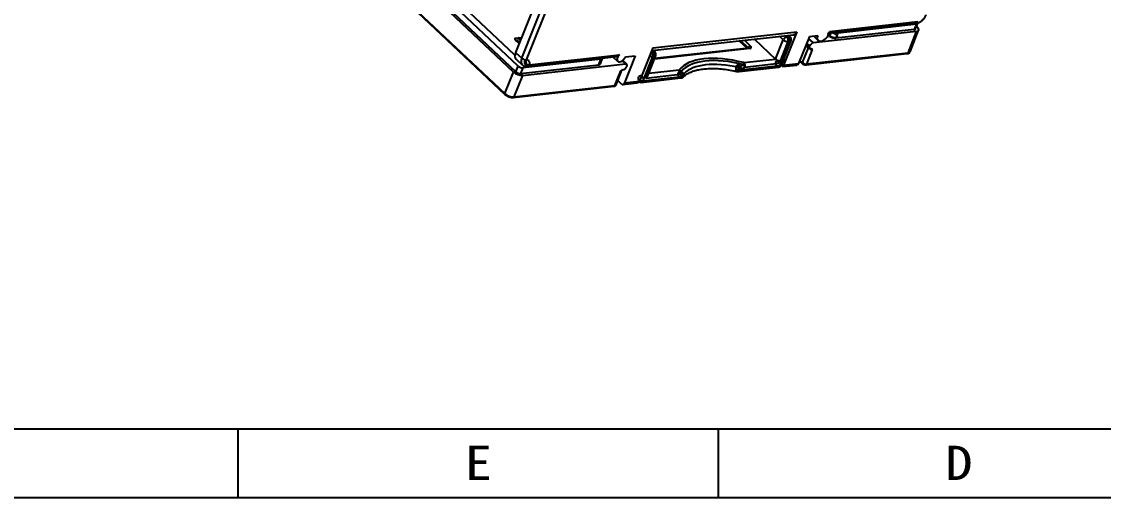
# Model space of a CAD drawing. Header units: millimetres. Extents: x 962 to 1853, y 401 to 821.
# Drawn here: x 1471.8 to 1629.4, y 400.8 to 470.1 of the extents above; entities that cross this region are included whole.
import ezdxf
from ezdxf.enums import TextEntityAlignment as Align

# ---------------------------------------------------------------- set-up
doc = ezdxf.new("R2010")
doc.units = ezdxf.units.MM
for name, color, linetype, true_color in [('5', 7, 'Continuous', 0xffffff), ('6', 7, 'Continuous', 0xffffff), ('8', 7, 'Continuous', 0xffffff)]:
    doc.layers.add(name, color=color, linetype=linetype, true_color=true_color)
doc.styles.add('TEXTSTYLE_0', font='txt', dxfattribs={"width": 0.8})

# ---------------------------------------------------------------- blocks, each defined once
blk = doc.blocks.new('nys')
at = {"layer": '5', "color": 23}
for p, q in [((761.81, -246.11), (726.64, -172.82)), ((760.85, -246.67), (725.67, -173.38)), ((726.03, -173.47), (761.21, -246.77)), ((761.95, -244.45), (728.06, -173.83)), ((723.35, -175.98), (758.53, -249.28)), ((723.38, -175.86), (758.56, -249.15)), ((762.85, -242.14), (763.28, -242.25)), ((762.85, -242.14), (763.59, -242.59)), ((763.13, -243.1), (762.87, -242.57)), ((763.34, -242.86), (762.87, -242.57)), ((763.68, -242.5), (763.28, -242.25)), ((763.69, -242.49), (763.34, -242.28)), ((758.56, -249.15), (760.85, -246.67)), ((761.21, -246.77), (761.81, -246.11)), ((762.35, -246.58), (761.75, -247.23)), ((761.75, -247.23), (772.84, -250.14)), ((773.44, -249.48), (762.35, -246.58)), ((761.92, -247.6), (759.63, -250.07)), ((761.92, -247.6), (776.53, -251.42)), ((759.51, -250.12), (773.83, -253.87)), ((759.63, -250.07), (773.95, -253.82)), ((772.84, -250.14), (773.44, -249.48)), ((773.11, -250.1), (773.71, -249.44)), ((773.95, -253.82), (775.52, -252.13)), ((774.14, -253.8), (775.71, -252.1)), ((776.53, -251.42), (776.24, -250.82)), ((776.68, -251.53), (776.33, -250.8)), ((776.58, -251.84), (776.58, -251.84)), ((801.98, -258.37), (802.18, -258.79)), ((802.04, -258.31), (802.19, -258.62)), ((802.28, -258.31), (802.2, -258.14)), ((802.24, -258.09), (802.5, -258.63)), ((803.16, -258.4), (802.75, -257.54)), ((817.76, -262.22), (803.16, -258.4)), ((805.7, -258.23), (806.02, -257.89)), ((805.74, -258.3), (805.7, -258.23)), ((806.11, -257.91), (805.74, -258.3)), ((806.49, -258.95), (807.09, -258.3)), ((807.09, -258.3), (818.19, -261.2)), ((802.18, -258.79), (800.62, -260.49)), ((801.15, -260.95), (802.72, -259.26)), ((802.5, -258.63), (802.49, -258.63)), ((817.58, -261.86), (806.49, -258.95)), ((800.35, -260.14), (800.58, -260.61)), ((800.62, -260.49), (800.41, -260.07)), ((801.03, -261), (815.35, -264.75)), ((815.47, -264.7), (801.15, -260.95)), ((818.19, -261.2), (817.58, -261.86)), ((817.77, -261.83), (818.38, -261.18)), ((818.12, -261.68), (818.05, -261.53)), ((817.76, -262.22), (815.47, -264.7)), ((815.85, -264.65), (818.14, -262.17))]:
    blk.add_line(p, q, dxfattribs=at)
for centre, major_axis, ratio, start_param, end_param in [((763.09, -242.63), (-0.285, 0.485), 0.290074, 5.999394, 7.570191), ((763.52, -242.74), (-0.285, 0.485), 0.290074, 5.782108, 5.999394), ((761.57, -246.86), (-0.734, 0.679), 0.459631, 0.859209, 2.430005), ((761.57, -246.86), (0.367, -0.339), 0.459631, 4.000801, 5.571598), ((762.17, -246.21), (-0.367, 0.339), 0.459631, 0.859209, 2.430005), ((758.71, -249.19), (0.18, 0.087), 0.579969, 2.170278, 3.141549), ((759.28, -249.34), (-0.734, 0.679), 0.459631, 0.859209, 2.430005), ((759.56, -249.93), (0.051, 0.193), 0.672589, 3.141971, 4.042232), ((772.6, -249.62), (0.514, -0.475), 0.459631, 5.571598, 6.283194), ((773.2, -248.97), (-0.514, 0.475), 0.459631, 2.430005, 3.214224), ((775.34, -251.76), (0.367, -0.339), 0.459631, 5.571598, 6.286384), ((776.22, -251.75), (0.451, 0.216), 0.579969, 5.311871, 6.882667), ((773.88, -253.68), (0.051, 0.193), 0.672589, 3.141599, 4.042232), ((773.77, -253.46), (-0.367, 0.339), 0.459631, 2.430005, 3.141602), ((802.64, -258.4), (-0.451, -0.216), 0.579969, 5.311871, 6.283175), ((802.85, -258.72), (-0.451, -0.216), 0.579969, 3.741074, 5.311871), ((806.21, -258.36), (-0.514, 0.475), 0.459631, 0.576883, 6.860068), ((806.24, -258.44), (-0.514, 0.475), 0.459631, 0.859209, 2.430005), ((806.84, -257.78), (0.514, -0.475), 0.459631, 4.787378, 5.571598), ((802.04, -258.76), (0.18, 0.087), 0.579969, 5.311871, 6.439756), ((802.54, -258.89), (-0.367, 0.339), 0.459631, 0.859209, 2.430005), ((800.76, -260.53), (0.18, 0.087), 0.579969, 2.170278, 3.141843), ((800.98, -260.58), (0.367, -0.339), 0.459631, 4.000801, 5.571598), ((801.08, -260.8), (0.051, 0.193), 0.672589, 3.141748, 4.042232), ((818.01, -260.84), (0.367, -0.339), 0.459631, 5.571598, 6.283194), ((817.41, -261.49), (-0.367, 0.339), 0.459631, 2.430005, 3.141602), ((817.41, -261.49), (0.734, -0.679), 0.459631, 5.571598, 7.142394), ((815.4, -264.56), (0.051, 0.193), 0.672589, 3.141599, 4.042232), ((815.12, -263.97), (0.734, -0.679), 0.459631, 5.571598, 6.283192)]:
    blk.add_ellipse(centre, major_axis=major_axis, ratio=ratio, start_param=start_param, end_param=end_param, dxfattribs=at)
for points, knots in [([(758.53, -249.28), (758.55, -249.32), (758.63, -249.46), (758.77, -249.64), (758.89, -249.75), (758.94, -249.78)], [0, 0, 0, 0, 0.262861, 0.763366, 1, 1, 1, 1]), ([(758.94, -249.78), (758.98, -249.83), (759.11, -249.94), (759.31, -250.05), (759.46, -250.11), (759.51, -250.12)], [0, 0, 0, 0, 0.2472, 0.724753, 1, 1, 1, 1]), ([(775.53, -252.13), (775.64, -252.1), (775.77, -252.08), (775.89, -252.08), (775.91, -252.08), (775.93, -252.08), (775.96, -252.08)], [0.0091005, 0.0091005, 0.0091005, 0.0091005, 0.8271237, 0.8271237, 0.8271237, 1, 1, 1, 1]), ([(775.96, -252.08), (776, -252.09), (776.06, -252.09), (776.11, -252.08), (776.17, -252.08), (776.22, -252.06), (776.27, -252.04)], [0, 0, 0, 0, 0.2516181, 0.2516181, 0.2516181, 0.4821091, 0.4821091, 0.4821091, 0.4821091]), ([(773.83, -253.87), (773.87, -253.88), (773.95, -253.89), (774.06, -253.86), (774.12, -253.82), (774.14, -253.8)], [0, 0, 0, 0, 0.390656, 0.722758, 1, 1, 1, 1]), ([(802.49, -258.63), (802.48, -258.6), (802.44, -258.55), (802.39, -258.47), (802.33, -258.4), (802.3, -258.34), (802.28, -258.31)], [0, 0, 0, 0, 0.249856, 0.500161, 0.750296, 1, 1, 1, 1]), ([(802.29, -258.78), (802.27, -258.76), (802.25, -258.72), (802.23, -258.68), (802.22, -258.67)], [0, 0, 0, 0, 0.593733, 1, 1, 1, 1]), ([(800.72, -260.8), (800.74, -260.82), (800.79, -260.88), (800.91, -260.95), (800.99, -260.99), (801.03, -261)], [0, 0, 0, 0, 0.199885, 0.673669, 1, 1, 1, 1]), ([(815.35, -264.75), (815.4, -264.76), (815.52, -264.78), (815.7, -264.76), (815.81, -264.69), (815.85, -264.65)], [0, 0, 0, 0, 0.266327, 0.675353, 1, 1, 1, 1])]:
    blk.add_open_spline(points, degree=3, knots=knots, dxfattribs=at)
for points, degree in [([(775.51, -252.13), (775.52, -252.13), (775.52, -252.13), (775.53, -252.13)], 3), ([(776.27, -252.04), (776.32, -252.02), (776.38, -252), (776.42, -251.97)], 3), ([(776.42, -251.97), (776.47, -251.94), (776.52, -251.91), (776.55, -251.87)], 3), ([(776.55, -251.87), (776.56, -251.86), (776.57, -251.85), (776.58, -251.84)], 3), ([(802.18, -258.6), (802.29, -258.79), (802.42, -258.97)], 2), ([(802.39, -258.89), (802.38, -258.86), (802.39, -258.82), (802.4, -258.79)], 3), ([(802.43, -258.98), (802.41, -258.96), (802.39, -258.93), (802.39, -258.89)], 3), ([(802.4, -258.79), (802.41, -258.75), (802.43, -258.71), (802.46, -258.67)], 3), ([(802.52, -259.04), (802.48, -259.03), (802.45, -259.01), (802.43, -258.98)], 3), ([(802.46, -258.67), (802.47, -258.66), (802.48, -258.64), (802.49, -258.63)], 3), ([(802.57, -259.07), (802.55, -259.06), (802.54, -259.05), (802.52, -259.04)], 3), ([(802.71, -259.25), (802.68, -259.19), (802.64, -259.12), (802.57, -259.07)], 3), ([(802.72, -259.26), (802.72, -259.26), (802.72, -259.25), (802.71, -259.25)], 3), ([(800.58, -260.61), (800.63, -260.72), (800.72, -260.8)], 2)]:
    blk.add_open_spline(points, degree=degree, dxfattribs=at)
at = {"layer": '6', "color": 43}
for p, q in [((780.59, -251.84), (778, -254.64)), ((778.52, -254.46), (780.87, -251.91)), ((778.91, -254.22), (781.06, -251.88)), ((780.87, -251.91), (780.59, -251.84)), ((780.69, -251.1), (780.71, -251.14)), ((780.71, -251.14), (781, -251.22)), ((781, -251.22), (780.9, -251.01)), ((781.15, -251.33), (781.01, -251.04)), ((794.22, -255.82), (780.7, -252.28)), ((794.11, -255.72), (780.75, -252.22)), ((777.69, -254.76), (783.3, -256.23)), ((778, -254.64), (783.6, -256.11)), ((783.38, -255.73), (778.52, -254.46)), ((779.2, -253.91), (783.51, -255.04)), ((793.19, -254.23), (793.87, -255.66)), ((794.04, -255.63), (793.4, -254.29)), ((793.92, -254.43), (794.44, -255.49)), ((795.36, -254.8), (797.19, -258.62)), ((783.6, -256.11), (783.64, -256.07)), ((793.98, -255.69), (794.04, -255.63)), ((797.19, -258.62), (799.24, -256.4)), ((799.24, -256.4), (798.92, -255.73)), ((799.8, -255.97), (799.9, -256.17)), ((799.9, -256.17), (800.18, -256.25)), ((800.18, -256.25), (800.09, -256.04)), ((800.33, -256.35), (800.2, -256.07)), ((791.56, -258.39), (797.16, -259.86)), ((791.89, -258.24), (791.86, -258.27)), ((791.86, -258.27), (797.47, -259.74)), ((797.42, -259.41), (792.56, -258.13)), ((792.69, -257.44), (797.19, -258.62)), ((799.77, -256.86), (797.42, -259.41)), ((797.47, -259.74), (800.06, -256.94)), ((797.66, -259.72), (800.25, -256.91)), ((800.06, -256.94), (799.77, -256.86))]:
    blk.add_line(p, q, dxfattribs=at)
for centre, start, end in [((780.7, -251.54), 317.2597, 25.6395), ((777.82, -254.27), 219.091, 255.3188), ((783.54, -255.75), 277.2832, 293.9675), ((799.88, -256.57), 317.2597, 25.6395), ((791.55, -257.85), 236.5804, 241.855), ((797.29, -259.38), 255.3188, 317.2597)]:
    blk.add_arc(centre, 0.5, start, end, dxfattribs=at)
for centre, major_axis, ratio, start_param, end_param in [((780.41, -251.47), (0.367, -0.339), 0.459631, 4.620652, 5.571598), ((780.41, -251.47), (0.127, 0.484), 0.672589, 4.042232, 5.613028), ((780.41, -251.47), (0.451, 0.216), 0.579969, 0.599482, 0.740263), ((780.7, -251.54), (0.127, 0.484), 0.672589, 4.042232, 5.613028), ((780.7, -251.54), (0.367, -0.339), 0.459631, 5.571598, 6.283194), ((780.7, -251.54), (-0.451, -0.216), 0.579969, 3.141571, 3.741074), ((777.82, -254.27), (-0.127, -0.484), 0.672589, 0.000008, 6.283193), ((777.82, -254.27), (-0.367, 0.339), 0.459631, 1.479059, 2.430005), ((778.35, -254.09), (-0.673, -0.197), 0.575795, 1.665322, 2.376917), ((783.43, -255.74), (-0.127, -0.484), 0.672589, 0.000008, 6.283193), ((783.2, -255.36), (-0.127, -0.484), 0.672589, 0.900639, 2.471435), ((791.56, -263.46), (8.62, -7.97), 0.459631, 1.852012, 3.007998), ((783.2, -255.36), (0.257, -0.429), 0.880196, 1.037213, 1.822697), ((791.48, -263.56), (-8.36, 7.73), 0.459631, 4.993605, 6.14959), ((791.23, -263.82), (8.07, -7.46), 0.459631, 1.913769, 2.946242), ((783.25, -255.38), (-0.734, 0.679), 0.459631, 2.430005, 2.773774), ((783.54, -255.75), (0.063, -0.496), 0.828708, 6.283171, 6.890407), ((783.54, -255.75), (0.203, -0.457), 0.871218, 6.283184, 7.427411), ((783.54, -255.75), (-0.045, -0.498), 0.89451, 0.795692, 1.595818), ((794.25, -255.69), (-0.27, -0.13), 0.579969, 3.741074, 5.311871), ((793.82, -255.57), (-0.22, 0.204), 0.459631, 3.600173, 4.000801), ((794.04, -256.01), (-0.076, -0.29), 0.672589, 2.471435, 3.1416), ((794.01, -255.38), (0.441, -0.407), 0.459631, 5.571598, 7.142394), ((799.6, -256.5), (0.451, 0.216), 0.579969, 0.599482, 2.170278), ((799.6, -256.5), (0.367, -0.339), 0.459631, 4.000801, 5.571598), ((799.6, -256.5), (0.127, 0.484), 0.672589, 4.042232, 5.613028), ((799.88, -256.57), (0.127, 0.484), 0.672589, 4.042232, 5.613028), ((799.88, -256.57), (-0.451, -0.216), 0.579969, 3.141571, 3.741074), ((791.55, -257.85), (-0.236, -0.441), 0.437765, 2.038608354482108e-05, 6.283205693263131), ((791.55, -257.85), (-0.275, -0.417), 0.29866, 0.001625, 6.28481), ((791.68, -257.91), (-0.127, -0.484), 0.672589, 0.000353, 6.283538), ((791.55, -257.85), (0.164, 0.472), 0.353715, 4.113797, 4.913923), ((791.51, -257.54), (-0.734, 0.679), 0.459631, 2.086237, 2.430005), ((792.39, -257.77), (-0.127, -0.484), 0.672589, 0.900719, 2.471435), ((792.39, -257.77), (-0.288, -0.409), 0.246472, 1.862068, 2.647467), ((799.88, -256.57), (0.367, -0.339), 0.459631, 5.571598, 6.283194), ((797.29, -259.38), (-0.127, -0.484), 0.672589, 0.000008, 6.283193), ((797.25, -259.04), (-0.163, 0.557), 0.157972, 3.947706, 5.518502), ((797.29, -259.38), (-0.367, 0.339), 0.459631, 2.430005, 3.141602)]:
    blk.add_ellipse(centre, major_axis=major_axis, ratio=ratio, start_param=start_param, end_param=end_param, dxfattribs=at)
for points, degree in [([(783.3, -256.23), (783.45, -256.27), (783.6, -256.25)], 2), ([(783.64, -256.07), (783.51, -255.91), (783.38, -255.73)], 2), ([(783.66, -255.38), (783.74, -255.5), (783.83, -255.62), (783.91, -255.73)], 3), ([(794.14, -255.73), (794.12, -255.73), (794.11, -255.72)], 2), ([(791.32, -258.29), (791.43, -258.36), (791.56, -258.39)], 2), ([(792.56, -258.13), (792.22, -258.19), (791.89, -258.24)], 2), ([(791.91, -257.83), (791.93, -257.98), (791.93, -258.14), (791.9, -258.24)], 3), ([(791.91, -257.83), (792.13, -257.79), (792.35, -257.75), (792.57, -257.72)], 3), ([(792.56, -258.13), (792.59, -258.03), (792.59, -257.87), (792.57, -257.72)], 3)]:
    blk.add_open_spline(points, degree=degree, dxfattribs=at)
for points, knots in [([(783.66, -255.38), (783.64, -255.45), (783.61, -255.52), (783.51, -255.64), (783.45, -255.69), (783.38, -255.73)], [0, 0, 0, 0, 0.5, 0.5, 1, 1, 1, 1]), ([(783.82, -256.13), (783.82, -256.13), (783.8, -256.13), (783.77, -256.13), (783.75, -256.12), (783.72, -256.11), (783.69, -256.1), (783.67, -256.09), (783.65, -256.08), (783.64, -256.07)], [0, 0, 0, 0, 0.13857, 0.278438, 0.419684, 0.562388, 0.706626, 0.852473, 1, 1, 1, 1]), ([(783.74, -256.21), (783.82, -256.18), (784.05, -256.09), (784.5, -255.98), (785.12, -255.94), (785.81, -255.98), (786.55, -256.11), (787.34, -256.32), (788.18, -256.61), (789.05, -256.99), (789.94, -257.45), (790.69, -257.89), (791.13, -258.18), (791.28, -258.27)], [0, 0, 0, 0, 0.051812, 0.154828, 0.255624, 0.355099, 0.454222, 0.553363, 0.652718, 0.752352, 0.852253, 0.952385, 1, 1, 1, 1]), ([(783.91, -255.73), (783.92, -255.74), (783.92, -255.75), (783.93, -255.76), (783.95, -255.77), (783.96, -255.78), (783.98, -255.78), (783.98, -255.78)], [0, 0, 0, 0, 0.169973, 0.336556, 0.500569, 0.753268, 1, 1, 1, 1]), ([(791.89, -258.24), (791.88, -258.24), (791.85, -258.23), (791.81, -258.23), (791.76, -258.22), (791.72, -258.21), (791.68, -258.2), (791.64, -258.18), (791.61, -258.17), (791.6, -258.17)], [0, 0, 0, 0, 0.147527, 0.293374, 0.437612, 0.580316, 0.721562, 0.86143, 1, 1, 1, 1]), ([(791.75, -257.82), (791.76, -257.82), (791.77, -257.82), (791.8, -257.83), (791.83, -257.83), (791.87, -257.83), (791.9, -257.83), (791.91, -257.83)], [0, 0, 0, 0, 0.164052, 0.3302, 0.499621, 0.746452, 1, 1, 1, 1])]:
    blk.add_open_spline(points, degree=3, knots=knots, dxfattribs=at)
blk.add_rational_spline([(783.91, -255.73), (783.85, -255.95), (783.64, -256.07)], [1, 0.897208948348, 1], degree=2, dxfattribs=at)
at = {"layer": '8', "color": 163}
for p, q in [((776.17, -228.98), (762.19, -244.11)), ((762.72, -245.21), (776.7, -230.08)), ((777.24, -230.54), (763.25, -245.68)), ((762.19, -244.11), (762.72, -245.21)), ((761.91, -245.04), (762.44, -246.14)), ((763.06, -246.63), (775.74, -249.95)), ((763.37, -246.51), (776.16, -249.87)), ((775.18, -249.81), (775.59, -250.66)), ((776.88, -250.46), (778.28, -250.83)), ((778.28, -250.83), (775.38, -253.96)), ((781.09, -250.67), (777.53, -254.52)), ((780.8, -250.99), (800.88, -256.25)), ((781.09, -250.67), (801.49, -256.02)), ((774.91, -253.92), (774.61, -253.29)), ((775.08, -254.07), (777.09, -254.6)), ((775.38, -253.96), (777.53, -254.52)), ((801.49, -256.02), (797.93, -259.87)), ((802.97, -257.3), (800.08, -260.43)), ((802.97, -257.3), (804.15, -257.61)), ((803.55, -257.45), (803.95, -258.29)), ((805.86, -257.84), (818.18, -261.07)), ((805.94, -257.67), (818.49, -260.96)), ((797.63, -259.74), (797.76, -260.02)), ((797.79, -259.57), (797.93, -259.87)), ((797.93, -259.87), (800.08, -260.43)), ((797.76, -260.02), (799.78, -260.54))]:
    blk.add_line(p, q, dxfattribs=at)
for centre, major_axis, ratio, start_param, end_param in [((763.26, -244.39), (-1.35, -0.65), 0.579969, 5.311871, 6.283162), ((763.79, -245.5), (-1.35, -0.65), 0.579969, 5.311871, 6.288685), ((763.08, -245.31), (-0.367, 0.339), 0.459631, 0.859209, 2.430005), ((763.19, -246.15), (-0.127, -0.484), 0.672589, 0.000032, 6.283217), ((763.97, -245.86), (0.902, 0.433), 0.579969, 2.170278, 3.741074), ((776.31, -250.31), (-0.721, -0.346), 0.579969, 4.636739, 8.453463), ((775.21, -253.59), (-0.127, -0.484), 0.672589, 5.613028, 7.183824), ((777, -254.06), (-0.544, 0.449), 0.628502, 2.205624, 3.106255), ((801.14, -255.28), (0.253, 0.967), 0.672589, 3.141601, 4.042232), ((804.94, -257.81), (0.992, 0.476), 0.579969, 2.170278, 5.783732), ((798.11, -259.59), (-0.35, -0.425), 0.076371, 0.035341, 6.318526), ((799.9, -260.06), (0.127, 0.484), 0.672589, 3.141601, 4.042232), ((818.31, -260.59), (0.127, 0.484), 0.672589, 3.141601, 4.042232)]:
    blk.add_ellipse(centre, major_axis=major_axis, ratio=ratio, start_param=start_param, end_param=end_param, dxfattribs=at)
for points, knots in [([(762.45, -246.15), (762.49, -246.22), (762.57, -246.37), (762.8, -246.54), (762.97, -246.61), (763.06, -246.63)], [0, 0, 0, 0, 0.288052, 0.666307, 1, 1, 1, 1]), ([(776.16, -249.87), (776.11, -249.89), (776.06, -249.91), (776.01, -249.93), (775.96, -249.94), (775.91, -249.96), (775.86, -249.96), (775.82, -249.96), (775.78, -249.96), (775.75, -249.95)], [0, 0, 0, 0, 0.3404919, 0.3404919, 0.3404919, 0.6835237, 0.6835237, 0.6835237, 0.9961131, 0.9961131, 0.9961131, 0.9961131]), ([(818.18, -261.07), (818.26, -261.09), (818.45, -261.12), (818.79, -261.11), (819.19, -261.01), (819.58, -260.82), (819.84, -260.62), (819.97, -260.5), (820, -260.46)], [0, 0, 0, 0, 0.121437, 0.31883, 0.522072, 0.726333, 0.933538, 1, 1, 1, 1])]:
    blk.add_open_spline(points, degree=3, knots=knots, dxfattribs=at)
blk.add_open_spline([(775.75, -249.95), (775.74, -249.95), (775.74, -249.95), (775.73, -249.95)], degree=3, dxfattribs=at)
blk = doc.blocks.new('SUN_6HWZ35TKK40GSGJE8VEUYAXIAKM')
at = {"color": 7, "linetype": 'Continuous'}
for p, q in [((-584, 10), (-10, 10)), ((-350, 0), (-350, 10)), ((-280, 0), (-280, 10)), ((-594, 0), (0, 0))]:
    blk.add_line(p, q, dxfattribs=at)
at = {"color": 2, "linetype": 'Continuous', "style": 'TEXTSTYLE_0', "width": 1.2}
for s, p, p2 in [('E', (-316.99, 2.53), (-312.99, 2.53)), ('D', (-246.99, 2.53), (-242.99, 2.53))]:
    blk.add_text(s, height=5, dxfattribs=at).set_placement(p, p2, align=Align.FIT)

msp = doc.modelspace()

# ---------------------------------------------------------------- block references
msp.add_blockref('SUN_6HWZ35TKK40GSGJE8VEUYAXIAKM', (1853.352, 400.79))
at = {"rotation": 21.03042611585629}
msp.add_blockref('nys', (744.766, 419.977), dxfattribs=at)

doc.saveas('drawing.dxf')
